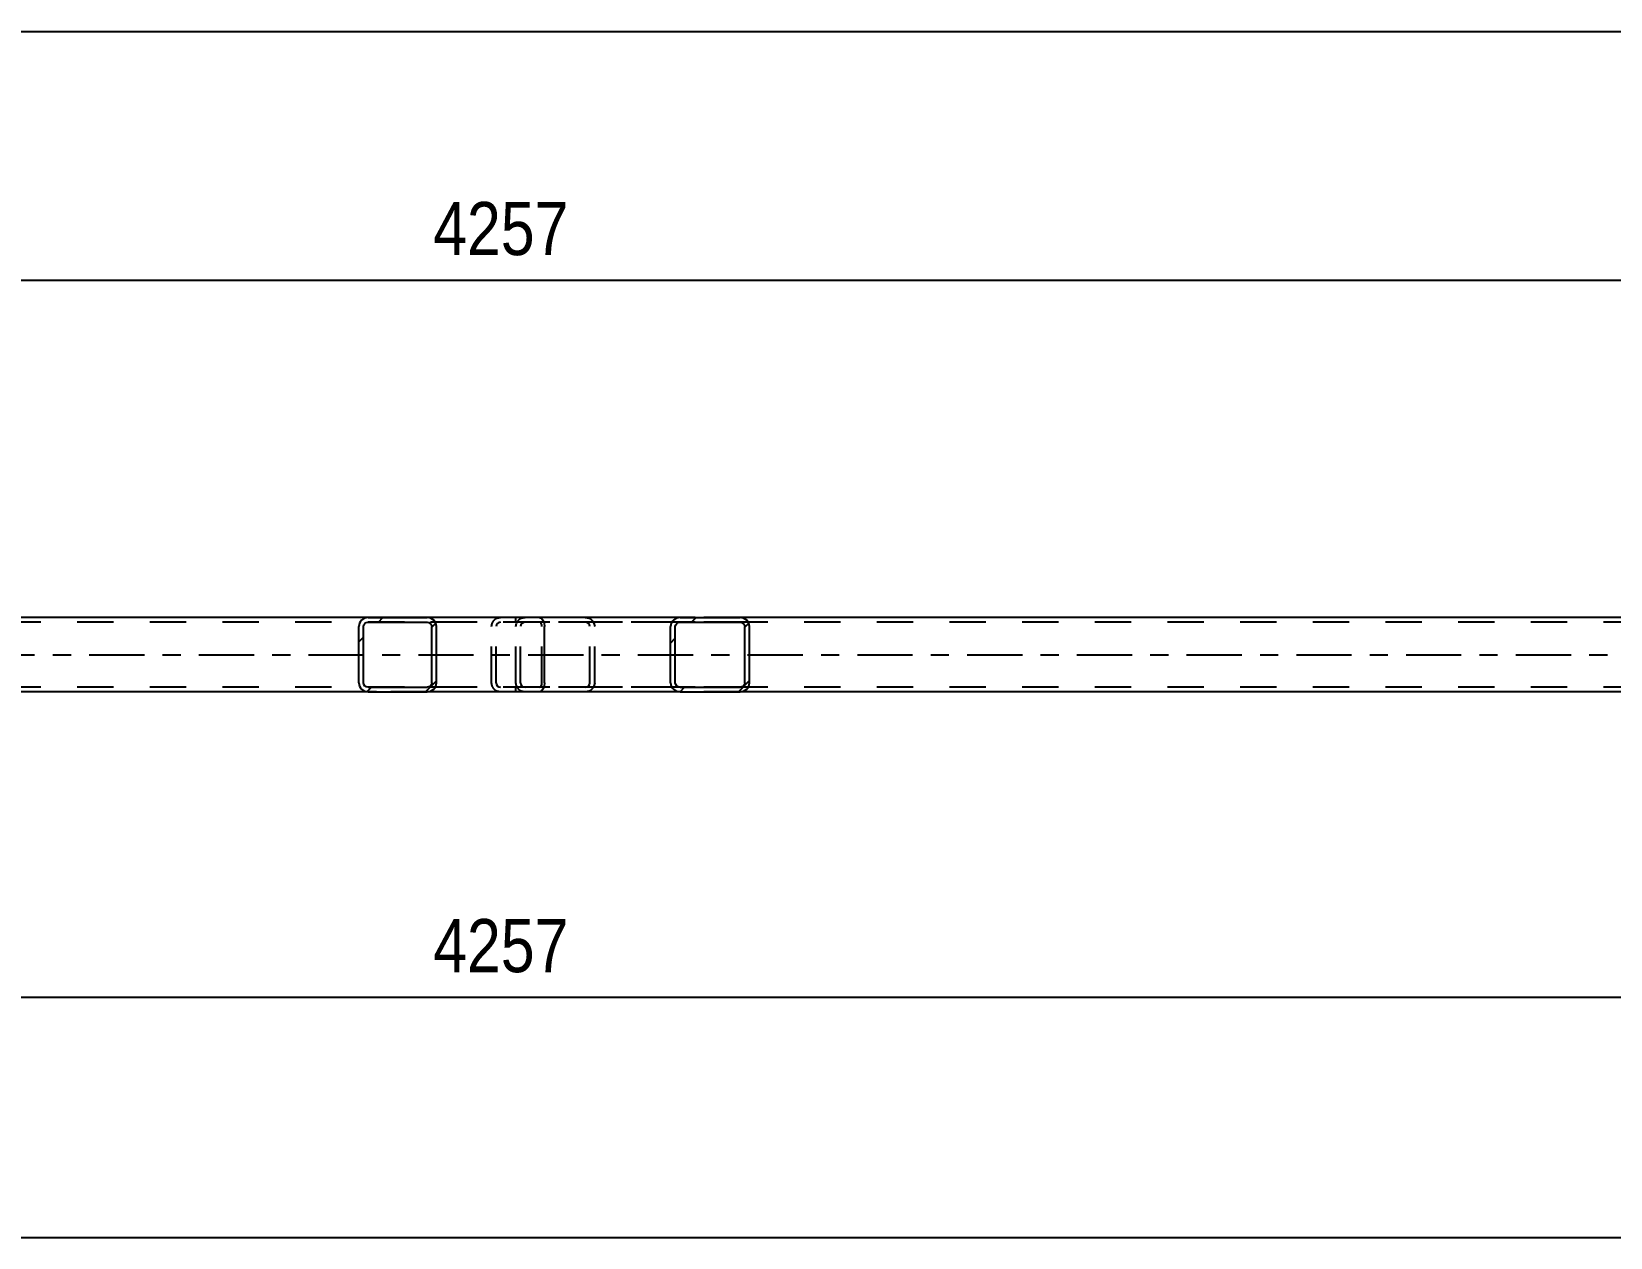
# Model space of a CAD drawing. Header units: millimetres. Extents: x 0 to 841, y 0 to 594.
# Drawn here: x 424.8 to 510, y 223.8 to 288.8 of the extents above; entities that cross this region are included whole.
import ezdxf

# ---------------------------------------------------------------- set-up
doc = ezdxf.new("R2010")
doc.units = ezdxf.units.MM
doc.linetypes.add('DXK_LINE_DOT2', pattern=[3.9198, 1.9599, -1.9599])
doc.linetypes.add('DXK_LINE_DOT3', pattern=[5.9187, 2.979, -0.9799, 0.9799, -0.9799])
doc.styles.add('Arial Narrow', font='ARIALN.TTF', dxfattribs={"height": 0.2})

# ---------------------------------------------------------------- blocks, each defined once
blk = doc.blocks.new('Part-318893504-2779 - 2723')
at = {"linetype": 'Continuous'}
h = blk.add_hatch(dxfattribs=at)
h.set_pattern_fill('', scale=0.7, style=0, pattern_type=0)
h.set_pattern_definition([(45, (463.5087, 256.937), (-1.57154, 1.57154), [])])
h.paths.add_polyline_path([(463.548, 256.753), (463.509, 256.937), (463.398, 257.093), (463.232, 257.197), (463.037, 257.233), (459.802, 257.233), (459.606, 257.197), (459.44, 257.093), (459.33, 256.937), (459.291, 256.753), (459.291, 253.713), (459.33, 253.53), (459.44, 253.374), (459.606, 253.27), (459.802, 253.233), (463.037, 253.233), (463.232, 253.27), (463.398, 253.374), (463.509, 253.53), (463.548, 253.713)])
h.paths.add_polyline_path([(463.273, 253.621), (463.217, 253.544), (463.134, 253.492), (463.037, 253.473), (459.802, 253.473), (459.704, 253.492), (459.621, 253.544), (459.566, 253.621), (459.546, 253.713), (459.546, 256.753), (459.566, 256.845), (459.621, 256.923), (459.704, 256.975), (459.802, 256.993), (463.037, 256.993), (463.134, 256.975), (463.217, 256.923), (463.273, 256.845), (463.292, 256.753), (463.292, 253.713)])
at = {"color": 7, "linetype": 'DXK_LINE_DOT2'}
for p, q in [((451.257, 257.197), (451.452, 257.233)), ((452.218, 257.233), (451.452, 257.233)), ((454.687, 257.233), (454.883, 257.197)), ((463.037, 257.233), (459.802, 257.233)), ((450.942, 256.753), (450.98, 256.937)), ((450.942, 253.713), (450.942, 256.753)), ((451.216, 256.845), (451.197, 256.753)), ((451.197, 253.713), (451.197, 256.753)), ((451.272, 256.923), (451.216, 256.845)), ((451.355, 256.975), (451.272, 256.923)), ((451.452, 256.993), (451.355, 256.975)), ((463.037, 256.993), (451.452, 256.993)), ((454.785, 256.975), (454.687, 256.993)), ((454.868, 256.923), (454.785, 256.975)), ((454.923, 256.845), (454.868, 256.923)), ((454.943, 256.753), (454.923, 256.845)), ((454.943, 253.713), (454.943, 256.753)), ((455.159, 256.937), (455.198, 256.753)), ((455.198, 253.713), (455.198, 256.753)), ((450.98, 253.53), (450.942, 253.713)), ((451.197, 253.713), (451.216, 253.621)), ((451.216, 253.621), (451.272, 253.544)), ((451.452, 253.233), (451.257, 253.27)), ((451.272, 253.544), (451.355, 253.492)), ((451.355, 253.492), (451.452, 253.473)), ((463.037, 253.473), (451.452, 253.473)), ((452.218, 253.233), (451.452, 253.233)), ((454.687, 253.473), (454.785, 253.492)), ((454.883, 253.27), (454.687, 253.233)), ((454.785, 253.492), (454.868, 253.544)), ((454.868, 253.544), (454.923, 253.621)), ((454.923, 253.621), (454.943, 253.713)), ((455.198, 253.713), (455.159, 253.53)), ((459.802, 253.233), (463.037, 253.233))]:
    blk.add_line(p, q, dxfattribs=at)
at = {"color": 2, "linetype": 'Continuous'}
for p, q in [((459.802, 257.233), (452.218, 257.233)), ((459.802, 257.233), (459.606, 257.197)), ((459.802, 257.233), (463.037, 257.233)), ((463.232, 257.197), (463.037, 257.233)), ((459.33, 256.937), (459.291, 256.753)), ((459.291, 253.713), (459.291, 256.753)), ((459.546, 256.753), (459.566, 256.845)), ((459.546, 253.713), (459.546, 256.753)), ((459.566, 256.845), (459.621, 256.923)), ((459.621, 256.923), (459.704, 256.975)), ((459.704, 256.975), (459.802, 256.993)), ((459.802, 256.993), (463.037, 256.993)), ((463.037, 256.993), (463.134, 256.975)), ((463.134, 256.975), (463.217, 256.923)), ((463.217, 256.923), (463.273, 256.845)), ((463.273, 256.845), (463.292, 256.753)), ((463.292, 253.713), (463.292, 256.753)), ((463.548, 256.753), (463.509, 256.937)), ((463.548, 253.713), (463.548, 256.753)), ((459.802, 253.233), (452.218, 253.233)), ((459.291, 253.713), (459.33, 253.53)), ((459.566, 253.621), (459.546, 253.713)), ((459.621, 253.544), (459.566, 253.621)), ((459.606, 253.27), (459.802, 253.233)), ((459.704, 253.492), (459.621, 253.544)), ((459.802, 253.473), (459.704, 253.492)), ((459.802, 253.473), (463.037, 253.473)), ((459.802, 253.233), (463.037, 253.233)), ((463.134, 253.492), (463.037, 253.473)), ((463.037, 253.233), (463.232, 253.27)), ((463.217, 253.544), (463.134, 253.492)), ((463.273, 253.621), (463.217, 253.544)), ((463.292, 253.713), (463.273, 253.621)), ((463.509, 253.53), (463.548, 253.713))]:
    blk.add_line(p, q, dxfattribs=at)
at = {"color": 7, "linetype": 'DXK_LINE_DOT2'}
for centre, start, end in [((451.433, 256.733), 110.75832, 155.68004), ((454.707, 256.733), 24.31996, 69.24168), ((451.433, 253.734), 204.31996, 249.24168), ((454.707, 253.734), 290.75832, 335.68004)]:
    blk.add_arc(centre, 0.496, start, end, dxfattribs=at)
at = {"color": 2, "linetype": 'Continuous'}
for centre, start, end in [((459.782, 256.733), 110.75832, 155.68004), ((463.056, 256.733), 24.31996, 69.24168), ((459.782, 253.734), 204.31996, 249.24168), ((463.056, 253.734), 290.75832, 335.68004)]:
    blk.add_arc(centre, 0.496, start, end, dxfattribs=at)
blk = doc.blocks.new('Part-318893504-2893 - 2723')
at = {"color": 7, "linetype": 'DXK_LINE_DOT2'}
for p, q in [((680.119, 257.233), (272.708, 257.233)), ((463.037, 257.233), (442.976, 257.233)), ((680.119, 256.993), (102.405, 256.993)), ((680.119, 253.473), (102.405, 253.473)), ((463.037, 253.233), (442.976, 253.233))]:
    blk.add_line(p, q, dxfattribs=at)
at = {"color": 2, "linetype": 'Continuous'}
for p, q in [((442.976, 257.233), (377.903, 257.233)), ((528.11, 257.233), (463.037, 257.233)), ((442.976, 253.233), (377.903, 253.233)), ((528.11, 253.233), (463.037, 253.233))]:
    blk.add_line(p, q, dxfattribs=at)
at = {"color": 7, "linetype": 'DXK_LINE_DOT3'}
blk.add_line((102.405, 255.233), (679.873, 255.233), dxfattribs=at)
blk = doc.blocks.new('Part-318893504-2895 - 2723')
at = {"linetype": 'Continuous'}
h = blk.add_hatch(dxfattribs=at)
h.set_pattern_fill('', scale=0.7, style=0, pattern_type=0)
h.set_pattern_definition([(45, (446.625, 256.937), (-1.57154, 1.57154), [])])
h.paths.add_polyline_path([(446.663, 256.753), (446.625, 256.937), (446.516, 257.093), (446.353, 257.197), (446.161, 257.233), (442.976, 257.233), (442.784, 257.197), (442.621, 257.093), (442.512, 256.937), (442.473, 256.753), (442.473, 253.713), (442.512, 253.53), (442.621, 253.374), (442.784, 253.27), (442.976, 253.233), (446.161, 253.233), (446.353, 253.27), (446.516, 253.374), (446.625, 253.53), (446.663, 253.713)])
h.paths.add_polyline_path([(446.393, 253.621), (446.338, 253.544), (446.257, 253.492), (446.161, 253.473), (442.976, 253.473), (442.88, 253.492), (442.799, 253.544), (442.744, 253.621), (442.725, 253.713), (442.725, 256.753), (442.744, 256.845), (442.799, 256.923), (442.88, 256.975), (442.976, 256.993), (446.161, 256.993), (446.257, 256.975), (446.338, 256.923), (446.393, 256.845), (446.412, 256.753), (446.412, 253.713)])
at = {"color": 2, "linetype": 'Continuous'}
for p, q in [((442.976, 257.233), (442.784, 257.197)), ((442.976, 257.233), (446.161, 257.233)), ((452.218, 257.233), (446.161, 257.233)), ((446.353, 257.197), (446.161, 257.233)), ((452.218, 257.233), (452.321, 257.197)), ((452.321, 257.197), (452.409, 257.093)), ((442.512, 256.937), (442.473, 256.753)), ((442.473, 253.713), (442.473, 256.753)), ((442.725, 256.753), (442.744, 256.845)), ((442.725, 253.713), (442.725, 256.753)), ((442.744, 256.845), (442.799, 256.923)), ((442.799, 256.923), (442.88, 256.975)), ((442.88, 256.975), (442.976, 256.993)), ((442.976, 256.993), (446.161, 256.993)), ((446.161, 256.993), (446.257, 256.975)), ((446.257, 256.975), (446.338, 256.923)), ((446.338, 256.923), (446.393, 256.845)), ((446.393, 256.845), (446.412, 256.753)), ((446.412, 253.713), (446.412, 256.753)), ((446.663, 256.753), (446.625, 256.937)), ((446.663, 253.713), (446.663, 256.753)), ((452.409, 257.093), (452.468, 256.937)), ((452.468, 256.937), (452.489, 256.753)), ((452.489, 253.713), (452.489, 256.753)), ((442.473, 253.713), (442.512, 253.53)), ((442.744, 253.621), (442.725, 253.713)), ((442.799, 253.544), (442.744, 253.621)), ((442.784, 253.27), (442.976, 253.233)), ((442.88, 253.492), (442.799, 253.544)), ((442.976, 253.473), (442.88, 253.492)), ((442.976, 253.473), (446.161, 253.473)), ((442.976, 253.233), (446.161, 253.233)), ((446.257, 253.492), (446.161, 253.473)), ((446.161, 253.233), (446.353, 253.27)), ((452.218, 253.233), (446.161, 253.233)), ((446.338, 253.544), (446.257, 253.492)), ((446.393, 253.621), (446.338, 253.544)), ((446.412, 253.713), (446.393, 253.621)), ((446.625, 253.53), (446.663, 253.713)), ((452.321, 253.27), (452.218, 253.233)), ((452.409, 253.374), (452.321, 253.27)), ((452.468, 253.53), (452.409, 253.374)), ((452.489, 253.713), (452.468, 253.53))]:
    blk.add_line(p, q, dxfattribs=at)
at = {"color": 7, "linetype": 'DXK_LINE_DOT2'}
for p, q in [((446.161, 257.233), (442.976, 257.233)), ((449.934, 257.197), (450.126, 257.233)), ((450.942, 256.993), (450.942, 257.233)), ((452.218, 256.993), (442.976, 256.993)), ((449.624, 256.753), (449.662, 256.937)), ((449.624, 253.713), (449.624, 256.753)), ((449.894, 256.845), (449.875, 256.753)), ((449.875, 253.713), (449.875, 256.753)), ((449.949, 256.923), (449.894, 256.845)), ((450.03, 256.975), (449.949, 256.923)), ((450.126, 256.993), (450.03, 256.975)), ((452.27, 256.975), (452.218, 256.993)), ((452.314, 256.923), (452.27, 256.975)), ((452.343, 256.845), (452.314, 256.923)), ((452.353, 256.753), (452.343, 256.845)), ((452.353, 253.713), (452.353, 256.753)), ((452.218, 253.473), (442.976, 253.473)), ((446.161, 253.233), (442.976, 253.233)), ((449.662, 253.53), (449.624, 253.713)), ((449.875, 253.713), (449.894, 253.621)), ((449.894, 253.621), (449.949, 253.544)), ((450.126, 253.233), (449.934, 253.27)), ((449.949, 253.544), (450.03, 253.492)), ((450.03, 253.492), (450.126, 253.473)), ((450.942, 253.233), (450.942, 253.473)), ((452.218, 253.473), (452.27, 253.492)), ((452.27, 253.492), (452.314, 253.544)), ((452.314, 253.544), (452.343, 253.621)), ((452.343, 253.621), (452.353, 253.713))]:
    blk.add_line(p, q, dxfattribs=at)
at = {"color": 2, "linetype": 'Continuous'}
for centre, start, end in [((442.962, 256.738), 111.1941, 156.15059), ((446.175, 256.738), 23.84941, 68.8059), ((442.962, 253.729), 203.84941, 248.8059), ((446.175, 253.729), 291.1941, 336.15059)]:
    blk.add_arc(centre, 0.492, start, end, dxfattribs=at)
at = {"color": 7, "linetype": 'DXK_LINE_DOT2'}
for centre, start, end in [((450.112, 256.738), 111.1941, 156.15059), ((450.112, 253.729), 203.84941, 248.8059)]:
    blk.add_arc(centre, 0.492, start, end, dxfattribs=at)
blk = doc.blocks.new('StraightDimension-318893504-3170 - 2723')
at = {"color": 7, "linetype": 'Continuous'}
blk.add_line((93.145, 223.813), (681.543, 223.813), dxfattribs=at)
blk = doc.blocks.new('StraightDimension-318893504-7176 - 2723')
at = {"color": 7, "linetype": 'Continuous'}
blk.add_line((93.785, 288.83), (680.911, 288.83), dxfattribs=at)
blk = doc.blocks.new('StraightDimension-318893504-12839 - 2723')
at = {"color": 7, "linetype": 'Continuous'}
blk.add_line((365.008, 275.428), (535.277, 275.428), dxfattribs=at)
at = {"color": 0}
blk.add_wipeout([(454.399, 276.178), (454.399, 280.378), (445.886, 280.378), (445.886, 276.178)], dxfattribs=at)
at = {"color": 3, "style": 'Arial Narrow'}
blk.add_text('4257', height=2.8633, dxfattribs=at).set_placement((446.486, 276.778))
blk = doc.blocks.new('StraightDimension-318893504-12879 - 2723')
at = {"color": 7, "linetype": 'Continuous'}
blk.add_line((365.008, 236.765), (535.277, 236.765), dxfattribs=at)
at = {"color": 0}
blk.add_wipeout([(454.399, 237.515), (454.399, 241.715), (445.886, 241.715), (445.886, 237.515)], dxfattribs=at)
at = {"color": 3, "style": 'Arial Narrow'}
blk.add_text('4257', height=2.8633, dxfattribs=at).set_placement((446.486, 238.115))

msp = doc.modelspace()

# ---------------------------------------------------------------- block references
for name in ['StraightDimension-318893504-7176 - 2723', 'Part-318893504-2893 - 2723', 'Part-318893504-2895 - 2723', 'Part-318893504-2779 - 2723', 'StraightDimension-318893504-3170 - 2723']:
    msp.add_blockref(name, (0, 0))

# ---------------------------------------------------------------- next in the draw order: block references
for name in ['StraightDimension-318893504-12839 - 2723', 'StraightDimension-318893504-12879 - 2723']:
    msp.add_blockref(name, (0, 0))

doc.saveas('drawing.dxf')
